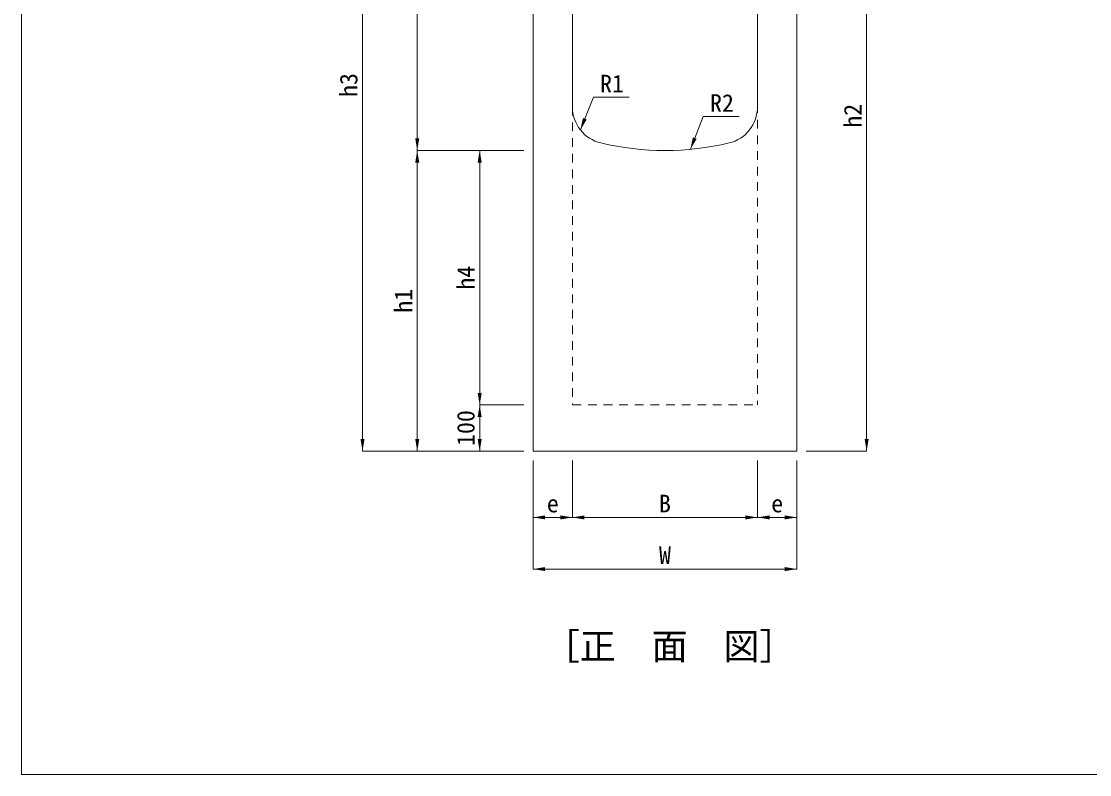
# Model space of a CAD drawing. Units: millimetres, scale not verified. Extents: x 50430 to 75195, y 72432 to 91573.
# Drawn here: x 65004 to 67313, y 74228 to 75856 of the extents above; entities that cross this region are included whole.
import ezdxf
from ezdxf.enums import TextEntityAlignment as Align

# ---------------------------------------------------------------- set-up
doc = ezdxf.new("R2010")
doc.units = ezdxf.units.MM
doc.header["$LTSCALE"] = 25
doc.linetypes.add('USER1', pattern=[1.35, 0.75, -0.6])
for name, color, linetype, lineweight in [('0_2', 7, 'Continuous', 20), ('寸法線', 7, 'Continuous', 9), ('本体', 2, 'Continuous', 9), ('枠', 5, 'Continuous', 20)]:
    doc.layers.add(name, color=color, linetype=linetype, lineweight=lineweight)
doc.styles.add('ＭＳ ゴシック', font='')
doc.styles.get('ＭＳ ゴシック').set_extended_font_data('MS Gothic')

# ---------------------------------------------------------------- blocks, each defined once
blk = doc.blocks.new('filled_arrow')
at = {"color": 0, "linetype": 'Continuous', "lineweight": -2}
blk.add_solid([(7.5, 1.25), (0, 0), (7.5, -1.25)], dxfattribs=at)

msp = doc.modelspace()

# ---------------------------------------------------------------- linework, layer by layer
at = {"layer": '寸法線'}
for p, q in [((65741.09, 76509.68), (65741.09, 74926.68)), ((65859.43, 75576.68), (65859.43, 76376.68)), ((66830.77, 74926.68), (66830.77, 76376.68)), ((65859.43, 74926.68), (65859.43, 75576.68)), ((66089.83, 75576.68), (65859.43, 75576.68)), ((66089.83, 75576.68), (65859.43, 75576.68)), ((65994.32, 75026.68), (65994.32, 75576.68)), ((66069.83, 75576.68), (65994.32, 75576.68)), ((65994.32, 74926.68), (65994.32, 75026.68)), ((66089.83, 75026.68), (65994.32, 75026.68)), ((66089.83, 75026.68), (65994.32, 75026.68)), ((66089.83, 74926.68), (65741.09, 74926.68)), ((66089.83, 74926.68), (65859.43, 74926.68)), ((66089.83, 74926.68), (65994.32, 74926.68)), ((66109.83, 74906.68), (66109.83, 74783.49)), ((66109.83, 74906.68), (66109.83, 74671.85)), ((66194.83, 74906.68), (66194.83, 74783.49)), ((66194.83, 74906.68), (66194.83, 74783.49)), ((66594.83, 74906.68), (66594.83, 74783.49)), ((66594.83, 74906.68), (66594.83, 74783.49)), ((66679.83, 74906.68), (66679.83, 74783.49)), ((66679.83, 74906.68), (66679.83, 74671.85)), ((66699.83, 74926.68), (66830.77, 74926.68)), ((66109.83, 74783.49), (66194.83, 74783.49)), ((66194.83, 74783.49), (66594.83, 74783.49)), ((66594.83, 74783.49), (66679.83, 74783.49)), ((66109.83, 74671.85), (66679.83, 74671.85))]:
    msp.add_line(p, q, dxfattribs=at)
for points in [[(66212.07, 75621.1), (66221.62, 75645.29), (66240.06, 75691.98), (66317.61, 75691.98)], [(66449.74, 75579.2), (66459.29, 75603.38), (66477.73, 75650.08), (66555.28, 75650.08)]]:
    msp.add_lwpolyline(points, dxfattribs=at)
at = {"layer": '本体', "lineweight": 20}
for p, q in [((66109.83, 74926.68), (66109.83, 76376.68)), ((66194.83, 75670.72), (66194.83, 76376.68)), ((66594.83, 75670.72), (66594.83, 76376.68)), ((66679.83, 74926.68), (66679.83, 76376.68)), ((66109.83, 74926.68), (66679.83, 74926.68))]:
    msp.add_line(p, q, dxfattribs=at)
at = {"layer": '本体', "linetype": 'USER1'}
for p, q in [((66194.83, 75670.72), (66194.83, 75026.68)), ((66594.83, 75676.68), (66594.83, 75026.68)), ((66194.83, 75026.68), (66594.83, 75026.68))]:
    msp.add_line(p, q, dxfattribs=at)
at = {"layer": '本体', "lineweight": 20}
for centre, radius, start, end in [((66274.83, 75670.72), 80, 180, 256.65766), ((66514.83, 75670.72), 80, 283.34233, 0), ((66394.83, 76176.68), 600, 256.65762, 283.34237)]:
    msp.add_arc(centre, radius, start, end, dxfattribs=at)
at = {"layer": '枠'}
for q in [(65003.72, 79741.8), (73003.72, 74227.51)]:
    msp.add_line((65003.72, 74227.51), q, dxfattribs=at)

# ---------------------------------------------------------------- block references
at = {"layer": '寸法線', "xscale": 3.47, "yscale": 3.47}
for p, rotation in [((66212.07, 75621.1), 68.5), ((65859.43, 75576.68), 90), ((66449.74, 75579.2), 68.5), ((65859.43, 75576.68), 270), ((65994.32, 75576.68), 270), ((65994.32, 75026.68), 90), ((65994.32, 75026.68), 270), ((65741.09, 74926.68), 90), ((65859.43, 74926.68), 90), ((65994.32, 74926.68), 90), ((66830.77, 74926.68), 90), ((66194.83, 74783.49), 180), ((66594.83, 74783.49), 180), ((66679.83, 74783.49), 180), ((66679.83, 74671.85), 180)]:
    msp.add_blockref('filled_arrow', p, dxfattribs=dict(at, rotation=rotation))
for p in [(66109.83, 74783.49), (66194.83, 74783.49), (66594.83, 74783.49), (66109.83, 74671.85)]:
    msp.add_blockref('filled_arrow', p, dxfattribs=at)

# ---------------------------------------------------------------- texts
at = {"layer": '0_2', "style": 'ＭＳ ゴシック'}
for s, p in [('R1', (66280.34, 75721.22)), ('R2', (66518.01, 75679.32))]:
    msp.add_text(s, height=37.98, dxfattribs=at).set_placement(p, align=Align.MIDDLE_CENTER)
msp.add_text('［正\u3000面\u3000図］', height=56.96, dxfattribs=at).set_placement((66132.93, 74459.48), align=Align.BOTTOM_LEFT)
at = {"layer": '寸法線', "style": 'ＭＳ ゴシック'}
for s, p in [('h3', (65711.09, 75718.18)), ('h2', (66800.77, 75651.68)), ('h4', (65964.32, 75301.68)), ('h1', (65829.43, 75251.68)), ('100', (65964.32, 74976.68))]:
    msp.add_text(s, height=37.98, rotation=90, dxfattribs=at).set_placement(p, align=Align.MIDDLE_CENTER)
for s, p in [('e', (66152.33, 74813.49)), ('B', (66394.83, 74813.49)), ('e', (66637.33, 74813.49)), ('W', (66394.83, 74701.85))]:
    msp.add_text(s, height=37.98, dxfattribs=at).set_placement(p, align=Align.MIDDLE_CENTER)

doc.saveas('drawing.dxf')
